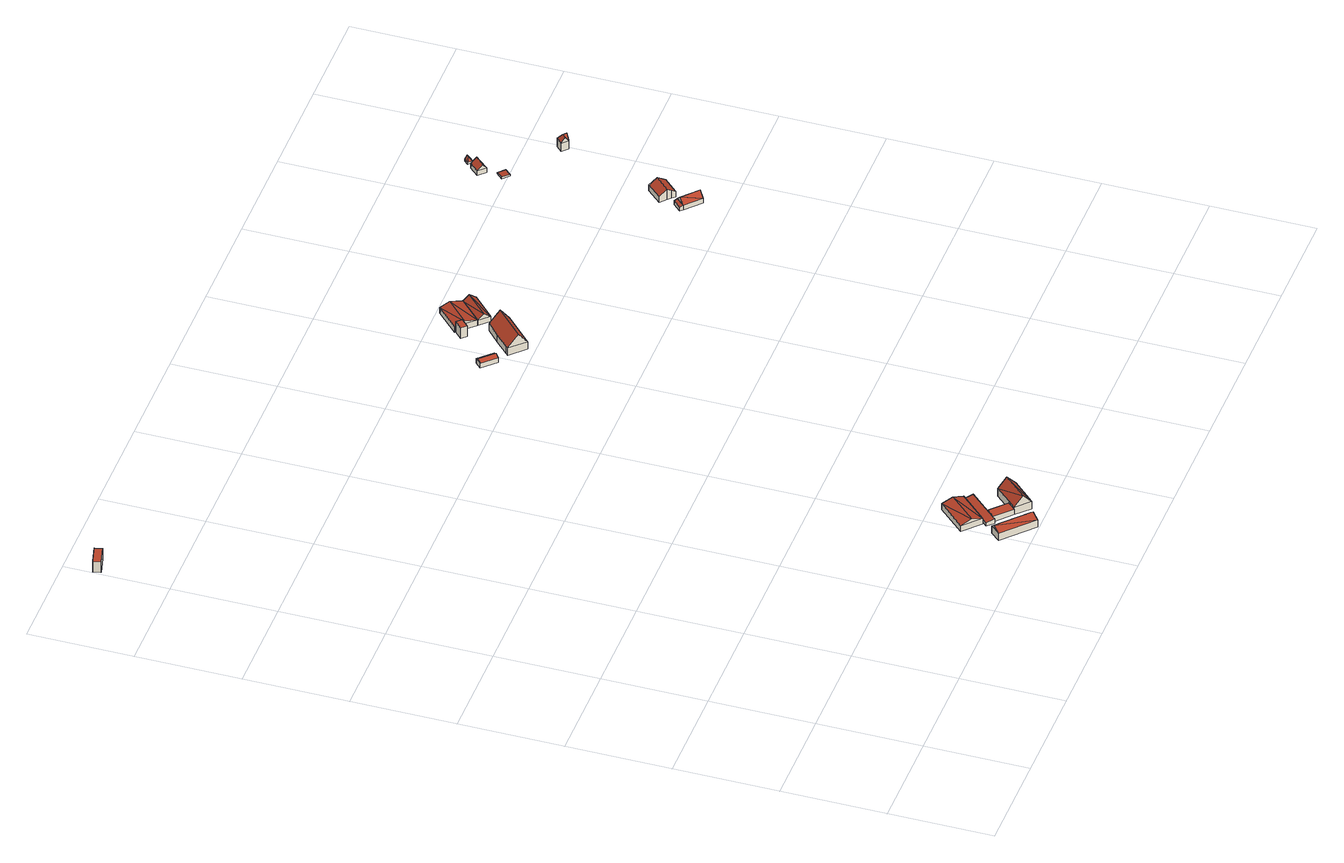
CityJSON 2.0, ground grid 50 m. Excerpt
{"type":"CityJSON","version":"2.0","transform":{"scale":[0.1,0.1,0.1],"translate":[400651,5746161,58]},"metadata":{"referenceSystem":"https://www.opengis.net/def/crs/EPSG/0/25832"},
"CityObjects":{
"building1":{"type":"Building","attributes":{"Gemeindeschluessel":"05558044","Geometrietyp2DReferenz":"3000","function":"51009_1610","roofType":"1000","measuredHeight":6},"geometry":[{"type":"Solid","lod":"2","boundaries":[[[[0,1,2,3]],[[4,5,1,0]],[[6,7,5,4]],[[3,2,7,6]],[[4,0,3,6]],[[1,5,7,2]]]],"semantics":{"surfaces":[{"type":"WallSurface"},{"type":"RoofSurface"},{"type":"GroundSurface"}],"values":[[0,0,0,0,1,2]]}}]},
"building2":{"type":"Building","attributes":{"Gemeindeschluessel":"05558044","Geometrietyp2DReferenz":"3000","function":"31001_2700","roofType":"3100","measuredHeight":5.7},"geometry":[{"type":"Solid","lod":"2","boundaries":[[[[8,9,10,11]],[[12,13,9,8]],[[14,15,13,12]],[[11,10,15,14]],[[8,16,12]],[[14,17,11]],[[16,8,11]],[[11,17,16]],[[12,16,17]],[[17,14,12]],[[9,13,15,10]]]],"semantics":{"surfaces":[{"type":"WallSurface"},{"type":"RoofSurface"},{"type":"GroundSurface"}],"values":[[0,0,0,0,0,0,1,1,1,1,2]]}}]},
"building3":{"type":"Building","attributes":{"Gemeindeschluessel":"05558044","Geometrietyp2DReferenz":"3000","function":"31001_2700","roofType":"3100","measuredHeight":4.99},"geometry":[{"type":"Solid","lod":"2","boundaries":[[[[18,19,20,21]],[[22,23,19,18]],[[24,25,23,22]],[[21,20,25,24]],[[18,26,22]],[[24,27,21]],[[27,26,18]],[[18,21,27]],[[24,22,26]],[[26,27,24]],[[19,23,25,20]]]],"semantics":{"surfaces":[{"type":"WallSurface"},{"type":"RoofSurface"},{"type":"GroundSurface"}],"values":[[0,0,0,0,0,0,1,1,1,1,2]]}}]},
"building4":{"type":"Building","attributes":{"Gemeindeschluessel":"05558044","Geometrietyp2DReferenz":"3000","function":"51009_1611","roofType":"1000","measuredHeight":3.06},"geometry":[{"type":"Solid","lod":"2","boundaries":[[[[28,29,30,31]],[[32,33,29,28]],[[34,35,33,32]],[[31,30,35,34]],[[32,28,31,34]],[[29,33,35,30]]]],"semantics":{"surfaces":[{"type":"WallSurface"},{"type":"RoofSurface"},{"type":"GroundSurface"}],"values":[[0,0,0,0,1,2]]}}]},
"building5":{"type":"Building","attributes":{"Gemeindeschluessel":"05558044","Geometrietyp2DReferenz":"3000","function":"31001_2700","roofType":"2100","measuredHeight":2.47},"geometry":[{"type":"Solid","lod":"2","boundaries":[[[[36,37,38,39]],[[40,41,37,36]],[[42,43,41,40]],[[44,45,43,42]],[[46,47,45,44]],[[39,38,47,46]],[[44,42,40,36,39,46]],[[37,41,43,45,47,38]]]],"semantics":{"surfaces":[{"type":"WallSurface"},{"type":"RoofSurface"},{"type":"GroundSurface"}],"values":[[0,0,0,0,0,0,1,2]]}}]},
"building6":{"type":"Building","attributes":{"Gemeindeschluessel":"05558044","Geometrietyp2DReferenz":"3000","function":"31001_1000","roofType":"3100","measuredHeight":8.81},"address":[{"country":"Germany","locality":"Senden","thoroughfareNumber":"26","thoroughfareName":"Venne"}],"geometry":[{"type":"Solid","lod":"2","boundaries":[[[[48,49,33,50]],[[51,52,49,48]],[[53,54,52,51]],[[55,35,54,53]],[[50,33,35,55]],[[56,57,48]],[[48,50,55,56]],[[53,51,57]],[[57,56,53]],[[56,55,53]],[[57,51,48]],[[49,52,54,35,33]]]],"semantics":{"surfaces":[{"type":"WallSurface"},{"type":"RoofSurface"},{"type":"GroundSurface"}],"values":[[0,0,0,0,0,1,1,1,1,0,0,2]]}}]},
"building7":{"type":"Building","attributes":{"Gemeindeschluessel":"05558044","Geometrietyp2DReferenz":"3000","function":"31001_2700","roofType":"3100","measuredHeight":3.53},"geometry":[{"type":"Solid","lod":"2","boundaries":[[[[58,59,60,61]],[[62,63,59,58]],[[64,65,63,62]],[[61,60,65,64]],[[58,66,62]],[[64,67,61]],[[61,67,66,58]],[[62,66,67,64]],[[59,63,65,60]]]],"semantics":{"surfaces":[{"type":"WallSurface"},{"type":"RoofSurface"},{"type":"GroundSurface"}],"values":[[0,0,0,0,0,0,1,1,2]]}}]},
"building8":{"type":"Building","attributes":{"Gemeindeschluessel":"05558044","Geometrietyp2DReferenz":"3000","function":"31001_1000","roofType":"3100","measuredHeight":9.71},"address":[{"country":"Germany","locality":"Senden","thoroughfareNumber":"24","thoroughfareName":"Venne"}],"geometry":[{"type":"Solid","lod":"2","boundaries":[[[[68,69,70,71]],[[72,73,69,68]],[[74,75,73,72]],[[76,77,75,74]],[[78,79,77,76]],[[71,70,79,78]],[[78,80,81,71]],[[74,72,68,81,80,76]],[[78,76,80]],[[81,68,71]],[[69,73,75,77,79,70]]]],"semantics":{"surfaces":[{"type":"WallSurface"},{"type":"RoofSurface"},{"type":"GroundSurface"}],"values":[[0,0,0,0,0,0,1,1,0,0,2]]}}]},
"building9":{"type":"Building","attributes":{"Gemeindeschluessel":"05558044","Geometrietyp2DReferenz":"3000","function":"31001_9998","roofType":"1000","measuredHeight":6},"geometry":[{"type":"Solid","lod":"2","boundaries":[[[[82,83,84,85]],[[86,87,83,82]],[[88,89,87,86]],[[85,84,89,88]],[[86,82,85,88]],[[83,87,89,84]]]],"semantics":{"surfaces":[{"type":"WallSurface"},{"type":"RoofSurface"},{"type":"GroundSurface"}],"values":[[0,0,0,0,1,2]]}}]},
"building10":{"type":"Building","attributes":{"Gemeindeschluessel":"05558044","Geometrietyp2DReferenz":"3000","function":"31001_2700","roofType":"3100","measuredHeight":4.95},"geometry":[{"type":"Solid","lod":"2","boundaries":[[[[90,91,92,93]],[[94,95,91,90]],[[96,87,95,94]],[[97,83,87,96]],[[98,99,83,97]],[[93,92,99,98]],[[100,93,101]],[[98,102,103,101,93]],[[90,100,94]],[[101,94,100]],[[103,102,97,96]],[[101,103,96,94]],[[102,98,97]],[[100,90,93]],[[91,95,87,83,99,92]]]],"semantics":{"surfaces":[{"type":"WallSurface"},{"type":"RoofSurface"},{"type":"GroundSurface"}],"values":[[0,0,0,0,0,0,1,1,1,1,0,0,0,0,2]]}}]},
"building11":{"type":"Building","attributes":{"Gemeindeschluessel":"05558044","Geometrietyp2DReferenz":"3000","function":"31001_2460","roofType":"3100","measuredHeight":5.46},"geometry":[{"type":"Solid","lod":"2","boundaries":[[[[104,91,95,105]],[[106,107,91,104]],[[108,109,107,106]],[[105,95,109,108]],[[104,110,106]],[[108,111,105]],[[111,110,104]],[[104,105,111]],[[108,106,110]],[[110,111,108]],[[91,107,109,95]]]],"semantics":{"surfaces":[{"type":"WallSurface"},{"type":"RoofSurface"},{"type":"GroundSurface"}],"values":[[0,0,0,0,0,0,1,1,1,1,2]]}}]},
"building12":{"type":"Building","attributes":{"Gemeindeschluessel":"05558044","Geometrietyp2DReferenz":"3000","function":"51009_1610","roofType":"2100","measuredHeight":2.45},"geometry":[{"type":"Solid","lod":"2","boundaries":[[[[112,113,114,115]],[[116,117,113,112]],[[118,119,117,116]],[[115,114,119,118]],[[116,112,115,118]],[[113,117,119,114]]]],"semantics":{"surfaces":[{"type":"WallSurface"},{"type":"RoofSurface"},{"type":"GroundSurface"}],"values":[[0,0,0,0,1,2]]}}]},
"building13":{"type":"Building","attributes":{"Gemeindeschluessel":"05558044","Geometrietyp2DReferenz":"3000","function":"31001_1310","roofType":"3100","measuredHeight":5.33},"geometry":[{"type":"Solid","lod":"2","boundaries":[[[[120,121,119,122]],[[123,124,121,120]],[[125,114,124,123]],[[122,119,114,125]],[[120,126,123]],[[125,127,122]],[[126,120,122]],[[122,127,126]],[[123,126,127]],[[127,125,123]],[[121,124,114,119]]]],"semantics":{"surfaces":[{"type":"WallSurface"},{"type":"RoofSurface"},{"type":"GroundSurface"}],"values":[[0,0,0,0,0,0,1,1,1,1,2]]}}]},
"building14":{"type":"Building","attributes":{"Gemeindeschluessel":"05558044","Geometrietyp2DReferenz":"3000","function":"31001_2700","roofType":"3100","measuredHeight":5.91},"geometry":[{"type":"Solid","lod":"2","boundaries":[[[[128,129,130,131]],[[132,133,129,128]],[[134,135,133,132]],[[136,137,135,134]],[[138,139,137,136]],[[140,141,139,138]],[[142,143,141,140]],[[131,130,143,142]],[[136,134,132,138]],[[128,131,142,140,138,132]],[[129,133,135,137,139,141,143,130]]]],"semantics":{"surfaces":[{"type":"WallSurface"},{"type":"RoofSurface"},{"type":"GroundSurface"}],"values":[[0,0,0,0,0,0,0,0,1,1,2]]}}]},
"building15":{"type":"Building","attributes":{"Gemeindeschluessel":"05558044","Geometrietyp2DReferenz":"3000","function":"31001_1310","roofType":"2100","measuredHeight":1.02},"geometry":[{"type":"Solid","lod":"2","boundaries":[[[[144,145,146,147]],[[148,149,145,144]],[[150,151,149,148]],[[147,146,151,150]],[[148,144,147,150]],[[145,149,151,146]]]],"semantics":{"surfaces":[{"type":"WallSurface"},{"type":"RoofSurface"},{"type":"GroundSurface"}],"values":[[0,0,0,0,1,2]]}}]},
"building16":{"type":"Building","attributes":{"Gemeindeschluessel":"05558044","Geometrietyp2DReferenz":"3000","function":"31001_1310","roofType":"3100","measuredHeight":4.87},"geometry":[{"type":"Solid","lod":"2","boundaries":[[[[152,153,154,155]],[[156,157,153,152]],[[158,159,157,156]],[[155,154,159,158]],[[152,160,156]],[[158,161,155]],[[155,161,160,152]],[[156,160,161,158]],[[153,157,159,154]]]],"semantics":{"surfaces":[{"type":"WallSurface"},{"type":"RoofSurface"},{"type":"GroundSurface"}],"values":[[0,0,0,0,0,0,1,1,2]]}}]},
"building17":{"type":"Building","attributes":{"Gemeindeschluessel":"05558044","Geometrietyp2DReferenz":"3000","function":"31001_2700","roofType":"5000","measuredHeight":2.94},"geometry":[{"type":"Solid","lod":"2","boundaries":[[[[162,163,164,165]],[[166,167,163,162]],[[168,169,167,166]],[[165,164,169,168]],[[170,168,166,171]],[[166,162,171]],[[171,162,165,170]],[[165,168,170]],[[163,167,169,164]]]],"semantics":{"surfaces":[{"type":"WallSurface"},{"type":"RoofSurface"},{"type":"GroundSurface"}],"values":[[0,0,0,0,1,0,1,1,2]]}}]},
"building18":{"type":"Building","attributes":{"Gemeindeschluessel":"05558044","Geometrietyp2DReferenz":"3000","function":"31001_2700","roofType":"5000","measuredHeight":7.34},"geometry":[{"type":"Solid","lod":"2","boundaries":[[[[172,173,174,175]],[[176,177,173,172]],[[178,179,177,176]],[[180,181,179,178]],[[182,183,181,180]],[[175,174,183,182]],[[184,182,180,185]],[[185,180,178,186]],[[178,176,186]],[[186,176,172,185]],[[185,172,175,184]],[[175,182,184]],[[173,177,179,181,183,174]]]],"semantics":{"surfaces":[{"type":"WallSurface"},{"type":"RoofSurface"},{"type":"GroundSurface"}],"values":[[0,0,0,0,0,0,1,1,0,1,1,0,2]]}}]}
},
"vertices":[
[93,3885,73],[93,3885,13],[2,3862,13],[2,3862,73],[103,3847,73],[103,3847,13],[11,3825,73],[11,3825,13],
[1665,55,48],[1665,55,9],[1520,187,9],[1520,187,48],[1623,8,48],[1623,8,9],[1479,141,48],[1479,141,9],[1651,39,66],[1506,171,66],
[1604,448,44],[1604,448,12],[1482,318,12],[1482,318,44],[1684,373,44],[1684,373,12],[1562,243,44],[1562,243,12],[1644,410,61],[1522,280,61],
[1628,242,42],[1628,242,11],[1593,204,11],[1593,204,42],[1705,170,42],[1705,170,11],[1670,132,42],[1670,132,11],
[1554,223,31],[1554,223,12],[1584,195,12],[1584,195,37],[1690,367,31],[1690,367,12],[1719,340,37],[1719,340,12],[1628,242,37],[1628,242,12],[1593,204,37],[1593,204,12],
[1773,243,52],[1773,243,11],[1705,170,52],[1838,182,52],[1838,182,11],[1734,72,52],[1734,72,11],[1670,132,52],[1702,102,100],[1805,212,100],
[1993,2657,37],[1993,2657,13],[1931,2721,13],[1931,2721,37],[1964,2629,37],[1964,2629,13],[1903,2693,37],[1903,2693,13],[1979,2643,49],[1917,2707,49],
[2025,2606,53],[2025,2606,13],[2094,2535,13],[2094,2535,53],[2035,2615,53],[2035,2615,13],[2100,2678,53],[2100,2678,13],[2163,2738,53],[2163,2738,13],[2232,2667,53],[2232,2667,13],[2202,2698,110],[2064,2566,110],
[2109,2875,72],[2109,2875,12],[2072,2839,12],[2072,2839,72],[2131,2852,72],[2131,2852,12],[2094,2816,72],[2094,2816,12],
[2291,2902,43],[2291,2902,12],[2214,2983,12],[2214,2983,43],[2183,2798,43],[2183,2798,12],[2131,2852,43],[2109,2875,43],[2105,2879,43],[2105,2879,12],[2246,2949,61],[2137,2845,61],[2109,2875,45],[2131,2852,57],
[2291,2902,41],[2183,2798,41],[2336,2855,41],[2336,2855,12],[2228,2751,41],[2228,2751,12],[2314,2879,67],[2205,2774,67],
[3224,2204,36],[3224,2204,14],[3237,2192,14],[3237,2192,39],[3262,2243,36],[3262,2243,14],[3275,2232,39],[3275,2232,14],
[3348,2163,40],[3348,2163,14],[3275,2232,40],[3310,2124,40],[3310,2124,14],[3237,2192,40],[3329,2144,68],[3256,2212,68],
[3300,2266,57],[3300,2266,14],[3313,2253,14],[3313,2253,45],[3283,2282,73],[3283,2282,14],[3253,2310,45],[3253,2310,14],[3318,2379,45],[3318,2379,14],[3348,2350,73],[3348,2350,14],[3365,2335,58],[3365,2335,14],[3379,2322,45],[3379,2322,14],
[3220,3051,21],[3220,3051,14],[3191,3021,14],[3191,3021,24],[3250,3022,21],[3250,3022,14],[3221,2992,24],[3221,2992,14],
[3229,3178,33],[3229,3178,8],[3187,3133,8],[3187,3133,33],[3263,3146,33],[3263,3146,8],[3221,3101,33],[3221,3101,8],[3251,3157,57],[3209,3113,57],
[3267,3218,19],[3267,3218,8],[3248,3198,8],[3248,3198,19],[3285,3201,19],[3285,3201,8],[3266,3181,19],[3266,3181,8],[3265,3198,38],[3276,3210,38],
[3484,2861,62],[3484,2861,15],[3455,2831,15],[3455,2831,62],[3511,2835,62],[3511,2835,15],[3487,2809,62],[3487,2809,15],[3485,2810,62],[3485,2810,15],[3482,2807,62],[3482,2807,15],[3468,2819,88],[3485,2836,88],[3499,2822,88]
]}
